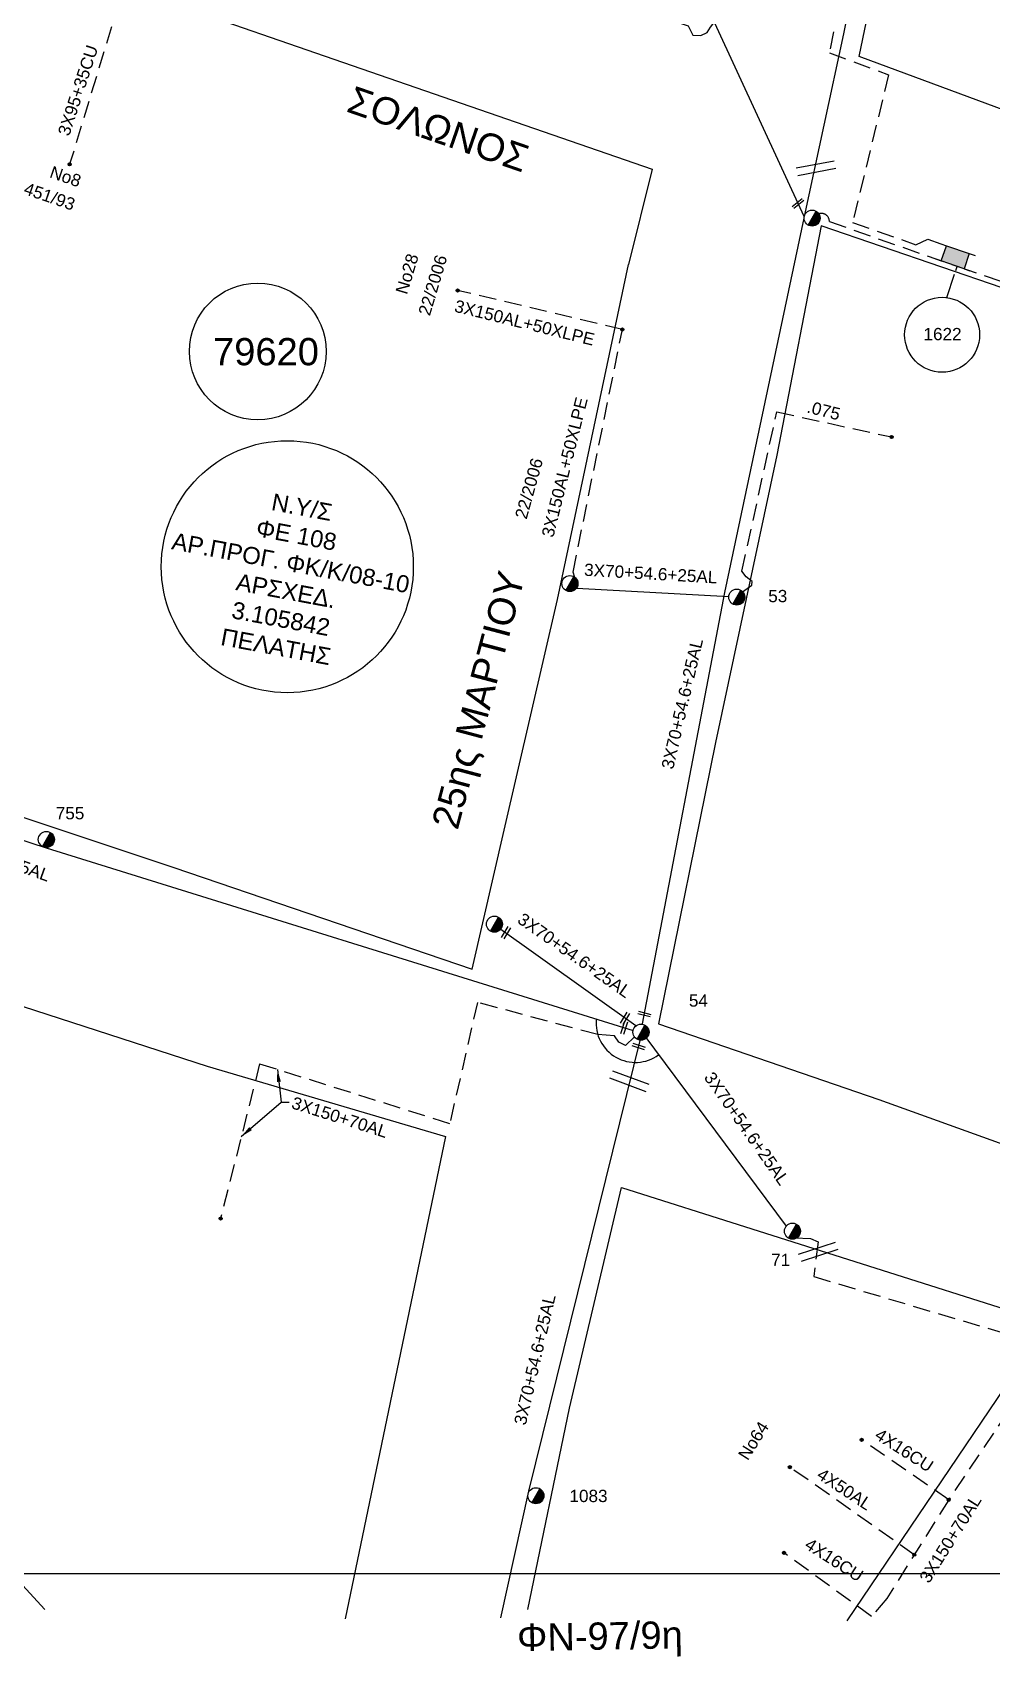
# Model space of a CAD drawing. Header units: millimetres. Extents: x 924 to 3152, y 704 to 1760.
# Drawn here: x 1814 to 1954.8, y 709.6 to 948 of the extents above; entities that cross this region are included whole.
import ezdxf

# ---------------------------------------------------------------- set-up
doc = ezdxf.new("R2010")
doc.units = ezdxf.units.MM
doc.linetypes.add('DASHED', pattern=[19.05, 12.7, -6.35])
for name, color, linetype in [('Link Box 4 Διευθύνσεων', 7, 'Continuous'), ('Γέφυρες Εναέριου Δικτύου', 7, 'Continuous'), ('Επιγραφές - Σχήματα', 7, 'Continuous'), ('Καλώδια ΧΤ   3x150+50CU', 7, 'DASHED'), ('Καλώδια ΧΤ   3x150AL+50XLPE', 7, 'DASHED'), ('Καλώδια ΧΤ   3x95+35 CU', 7, 'DASHED'), ('Μηχανική τομή', 7, 'Continuous'), ('Στύλος ΦΜ', 7, 'Continuous'), ('Στύλος ΦΜ @ 1', 7, 'Continuous'), ('Συνδέσεις', 7, 'Continuous'), ('Συνεστραμμένα ΧΤ   3x70+54.6+25 AL', 7, 'SYN_LINE'), ('Τομή', 7, 'Continuous'), ('Υπόβαθρο ΔΕΗ', 7, 'Continuous'), ('Υπόγεια καλώδια Δικτύου ΧΤ και Παρ. ΧΤ - 3X150+70 AL', 7, 'DASHED'), ('Υπόγεια καλώδια Παροχών ΧΤ   .075', 7, 'DASHED'), ('Υπόγεια καλώδια Παροχών ΧΤ   4x16CU', 7, 'DASHED'), ('Υπόγεια καλώδια Παροχών ΧΤ   4x50AL', 7, 'DASHED')]:
    doc.layers.add(name, color=color, linetype=linetype)
doc.styles.get("Standard").update_dxf_attribs({"font": 'ARIAL.TTF'})
doc.linetypes.add('SYN_LINE', pattern='A,0.5,-0.0001,["/\\/\\/\\/",Standard,S=0.1,R=0,X=0,Y=-0.05],-0.25', length=0.7501)
doc.dimstyles.new('ISO-25', dxfattribs={"dimtxt": 2.5, "dimasz": 2.5, "dimexe": 1.25, "dimexo": 0.625, "dimtad": 1, "dimtxsty": 'Standard', "dimcen": 2.5, "dimadec": 0, "dimazin": 0, "dimtfac": 1, "dimtmove": 0, "dimatfit": 3, "dimfxl": 1, "dimarcsym": 0})

# ---------------------------------------------------------------- blocks, each defined once
blk = doc.blocks.new('ΥΠΑΡΧΩΝ ΤΣΙΜΕΝΤΕΝΙΟΣ ΣΤΥΛΟΣ')
at = {"layer": 'Στύλος ΦΜ'}
blk.add_hatch(color=256, dxfattribs=at).paths.add_polyline_path([(-1.29, -2.28, 0.574793), (2.62, 0, 0.268822), (1.3, 2.27)])
blk.add_line((-1.29, -2.28), (1.3, 2.27), dxfattribs=at)
blk.add_circle((0, 0), 2.62, dxfattribs=at)
at = {"layer": 'Στύλος ΦΜ', "flags": 4}
for tag, p in [('ΑΡΙΘΜΟΣ', (-4.68, 8.05)), ('ΤΥΠΟΣ', (-4.91, 3.03))]:
    blk.add_attdef(tag, p, '', height=4, dxfattribs=at)
blk = doc.blocks.new('ΜΗΧΑΝΙΚΗ ΤΟΜΗ')
at = {"layer": 'Μηχανική τομή', "ltscale": 40}
for p, q in [((-1.89, 0.78), (1.89, 0.78)), ((1.89, 0), (-1.89, 0))]:
    blk.add_line(p, q, dxfattribs=at)
blk = doc.blocks.new('ΤΟΜΗ')
at = {"layer": 'Τομή', "ltscale": 40}
for p, q in [((-5.68, 0), (5.68, 0)), ((5.68, -2.33), (-5.68, -2.33))]:
    blk.add_line(p, q, dxfattribs=at)
blk = doc.blocks.new('_ΣΥΝΔΕΣΗ')
at = {"layer": 'Συνδέσεις', "linetype": 'SYN_LINE', "ltscale": 40}
blk.add_hatch(color=256, dxfattribs=at).paths.add_polyline_path([(0.5, -0.01, 1), (-0.5, -0.01, 1)])
at = {"layer": 'Συνδέσεις'}
blk.add_circle((0, -0.01), 0.5, dxfattribs=at)
blk = doc.blocks.new('LINK BOX 4 ΑΝΑΧΩΡΗΣΕΩΝ')
at = {"layer": 'Link Box 4 Διευθύνσεων', "ltscale": 40}
blk.add_hatch(color=256, dxfattribs=at).paths.add_polyline_path([(-3.54, 0), (-3.54, -4.67), (3.54, -4.67), (3.54, 0)])
for p, q in [((-3.54, 0), (-5.33, 0)), ((5.33, 0), (3.54, 0)), ((-3.54, -4.67), (-5.33, -4.67)), ((5.33, -4.67), (3.54, -4.67))]:
    blk.add_line(p, q, dxfattribs=at)
blk.add_lwpolyline([(-3.54, -4.67), (-3.54, 0), (3.54, 0), (3.54, -4.67)], close=True, dxfattribs=at)

msp = doc.modelspace()

# ---------------------------------------------------------------- linework, layer by layer
at = {"layer": 'Γέφυρες Εναέριου Δικτύου', "ltscale": 20}
msp.add_arc((1902.5, 802.63), 5.786, 174.58094, 305.96774, dxfattribs=at)
at = {"layer": 'Επιγραφές - Σχήματα'}
msp.add_lwpolyline([(945.928, 1724.828), (2912.268, 1724.828), (2912.268, 721.757), (945.928, 721.757)], close=True, dxfattribs=at)
for centre, radius in [((1847.054, 901.216), 10.034), ((1947.506, 903.652), 5.5)]:
    msp.add_circle(centre, radius, dxfattribs=at)
at = {"layer": 'Καλώδια ΧΤ   3x150+50CU', "color": 1, "ltscale": 0.2}
msp.add_lwpolyline([(1929, 921.188, -0.6466309), (1930.953, 920.292), (1950.08, 913.558), (1970.947, 906.566), (1975.396, 905.039), (2008.017, 893.843), (2024.352, 888.236), (2031.174, 885.941)], format="xyb", dxfattribs=at)
at = {"layer": 'Καλώδια ΧΤ   3x150AL+50XLPE', "color": 1, "linetype": 'DASHED', "ltscale": 0.2}
msp.add_lwpolyline([(1966.914, 1105.901), (1964.124, 1104.869), (1960.715, 1094.397), (1962.493, 1092.428), (1959.364, 1082.941), (1963.193, 1081.685), (1958.683, 1068.199, 1.1071535), (1958.418, 1061.241), (1943.965, 991.098, 0.5856231), (1939.878, 989.223), (1930.954, 945.027), (1939.648, 941.832), (1934.369, 920.149), (1943.651, 916.881), (1945.417, 917.667), (1947.296, 917.015)], format="xyb", dxfattribs=at)
at = {"layer": 'Καλώδια ΧΤ   3x150AL+50XLPE', "color": 6, "ltscale": 0.2}
msp.add_lwpolyline([(1655.819, 1075.461), (1661.048, 1077.899), (1674.248, 1055.691), (1676.684, 1056.474), (1697.306, 1023.577), (1715.791, 1033.452), (1729.272, 1018.194, 0.4027892), (1730.39, 1007.641), (1762.447, 997.152), (1792.333, 988.258, 0.6966977), (1799.061, 984.823), (1823.704, 976.78), (1847.71, 969.256), (1882.468, 958.056), (1910.224, 949.025), (1910.928, 947.618), (1912.086, 947.595), (1913.017, 948.004), (1913.494, 948.798), (1914.007, 949.465)], format="xyb", dxfattribs=at)
for points in [[(1900.578, 904.435), (1876.391, 910.159)], [(1893.577, 868.002), (1893.332, 868.798), (1900.578, 904.435)]]:
    msp.add_lwpolyline(points, dxfattribs=at)
at = {"layer": 'Καλώδια ΧΤ   3x95+35 CU', "color": 173, "ltscale": 0.2}
msp.add_lwpolyline([(1828.729, 955.986), (1827.813, 956.137), (1819.452, 928.678)], dxfattribs=at)
at = {"layer": 'Συνδέσεις'}
msp.add_circle((1851.397, 869.61), 18.496, dxfattribs=at)
at = {"layer": 'Συνεστραμμένα ΧΤ   3x70+54.6+25 AL', "color": 2, "ltscale": 20}
msp.add_lwpolyline([(1941.351, 989.445), (1933.008, 947.848), (1927.265, 921.025)], dxfattribs=at)
at = {"layer": 'Συνεστραμμένα ΧΤ   3x70+54.6+25 AL', "color": 6, "ltscale": 20}
for points in [[(1927.265, 921.025), (1914.144, 949.374)], [(1903.511, 802.498), (1915.599, 865.837), (1927.239, 920.778)], [(1916.183, 865.201), (1893.883, 866.409)], [(1902.559, 802.197), (1881.914, 816.942)]]:
    msp.add_lwpolyline(points, dxfattribs=at)
at = {"layer": 'Συνεστραμμένα ΧΤ   3x70+54.6+25 AL', "color": 27, "ltscale": 20}
msp.add_lwpolyline([(1724.194, 858.629), (1754.273, 848.463), (1816.019, 828.339), (1902.148, 801.505)], dxfattribs=at)
at = {"layer": 'Συνεστραμμένα ΧΤ   3x70+54.6+25 AL', "color": 30, "ltscale": 20}
for points in [[(1903.257, 800.447), (1886.82, 733.906), (1882.692, 715.333)], [(1903.847, 800.698), (1924.63, 772.829)]]:
    msp.add_lwpolyline(points, dxfattribs=at)
at = {"layer": 'Υπόβαθρο ΔΕΗ', "ltscale": 0.2}
for points in [[(1959.667, 1062.348), (1990.336, 1052.316), (2054.502, 1031.37), (2128.606, 1007.035), (2130.971, 997.58), (2122.154, 986.422), (2081.11, 930.558), (2057.916, 899.552), (2014.428, 915.214), (1935.306, 944.506), (1949.713, 1013.844), (1959.667, 1062.348)], [(1750.501, 913.985), (1788.805, 968.147), (1904.93, 927.988), (1901.456, 913.985)]]:
    msp.add_lwpolyline(points, dxfattribs=at)
at = {"layer": 'Υπόβαθρο ΔΕΗ'}
for points in [[(1929.739, 919.653), (1923.226, 885.981), (1914.244, 843.822), (1905.895, 802.53), (1938.212, 791.412), (1974.779, 778.244), (1990.761, 800.594), (2016.459, 837.482), (2042.294, 873.237), (2040.31, 881.701), (1991.753, 898.413), (1929.739, 919.653)], [(1750.501, 913.985), (1720.601, 871.264), (1726.334, 860.557), (1755.456, 851.066), (1783.703, 842.429), (1834.757, 825.436), (1878.536, 810.554), (1883.207, 830.926), (1891.076, 864.78), (1901.456, 913.985)], [(1949.518, 913.103), (1949.712, 913.681)], [(1948.18, 909.111), (1949.336, 912.561)], [(1815.787, 716.529), (1795.073, 739.094), (1781.295, 758.846), (1772.188, 771.959), (1763.505, 787.715), (1747.127, 825.888), (1781.821, 815.051), (1839.659, 796.286), (1874.632, 785.943), (1859.873, 715.171)], [(1886.7, 716.536), (1892.813, 746.112), (1900.453, 778.466), (1957.827, 760.276), (1959.077, 752.639), (1933.516, 714.869)]]:
    msp.add_lwpolyline(points, dxfattribs=at)
at = {"layer": 'Υπόγεια καλώδια Δικτύου ΧΤ και Παρ. ΧΤ - 3X150+70 AL', "color": 27, "ltscale": 0.2}
msp.add_lwpolyline([(1902.357, 800.584), (1901.043, 799.336), (1900.069, 799.804), (1899.406, 800.739), (1896.951, 800.934), (1879.297, 805.647), (1875.236, 787.837), (1847.34, 796.61), (1841.609, 773.93)], dxfattribs=at)
at = {"layer": 'Υπόγεια καλώδια Δικτύου ΧΤ και Παρ. ΧΤ - 3X150+70 AL', "color": 30, "ltscale": 0.2}
for points in [[(1925.885, 771.079), (1928.193, 771.013), (1929.314, 770.486), (1928.654, 765.403), (1963.535, 755.063)], [(1963.535, 755.063), (1948.472, 732.641), (1939.378, 718.146), (1937.139, 715.513)]]:
    msp.add_lwpolyline(points, dxfattribs=at)
at = {"layer": 'Υπόγεια καλώδια Παροχών ΧΤ   .075', "color": 6, "ltscale": 0.2}
msp.add_lwpolyline([(1918.214, 865.922), (1919.559, 866.9), (1919.607, 867.426), (1918.745, 868.144), (1918.122, 868.934), (1923.239, 892.328), (1940.089, 888.653)], dxfattribs=at)
at = {"layer": 'Υπόγεια καλώδια Παροχών ΧΤ   4x16CU', "color": 30, "ltscale": 0.2}
for points in [[(1948.472, 732.641), (1935.69, 741.448)], [(1937.139, 715.513), (1924.297, 724.86)]]:
    msp.add_lwpolyline(points, dxfattribs=at)
at = {"layer": 'Υπόγεια καλώδια Παροχών ΧΤ   4x50AL', "color": 30, "ltscale": 0.2}
msp.add_lwpolyline([(1943.413, 724.578), (1925.153, 737.433)], dxfattribs=at)

# ---------------------------------------------------------------- block references
at = {"layer": 'Link Box 4 Διευθύνσεων', "xscale": 0.4999999999999995, "yscale": 0.4999999999999995, "zscale": 0.4999999999999995, "rotation": 160.8770646457133}
msp.add_blockref('LINK BOX 4 ΑΝΑΧΩΡΗΣΕΩΝ', (1949.049, 913.937), dxfattribs=at)
at = {"layer": 'Μηχανική τομή'}
for p, xscale, yscale, zscale, rotation in [((1926.485, 922.764), 0.4999999999999987, 0.4999999999999987, 0.4999999999999987, 38.3911721874998), ((1883.669, 815.787), 0.4999999999999896, 0.4999999999999896, 0.4999999999999896, 59.13445974304489), ((1901.14, 803.21), 0.4999999999999896, 0.4999999999999896, 0.4999999999999896, 59.13445974304489), ((1903.749, 803.746), 0.4999999999999995, 0.4999999999999995, 0.4999999999999995, 345.5635618462015), ((1901.023, 801.855), 0.5000000000000144, 0.5000000000000144, 0.5000000000000144, 72.08899036940363), ((1902.898, 798.992), 0.500000000000006, 0.500000000000006, 0.500000000000006, 342.6009316257569)]:
    msp.add_blockref('ΜΗΧΑΝΙΚΗ ΤΟΜΗ', p, dxfattribs=dict(at, xscale=xscale, yscale=yscale, zscale=zscale, rotation=rotation))
at = {"layer": 'Στύλος ΦΜ @ 1', "ltscale": 40, "xscale": 0.4499999999998181, "yscale": 0.4499999999998181, "zscale": 0.4499999999998181}
for p in [(1928.417, 920.778), (1892.879, 867.136), (1881.8, 817.139)]:
    msp.add_blockref('ΥΠΑΡΧΩΝ ΤΣΙΜΕΝΤΕΝΙΟΣ ΣΤΥΛΟΣ', p, dxfattribs=at)
at = {"layer": 'Στύλος ΦΜ @ 1', "ltscale": 40}
ref = msp.add_blockref('ΥΠΑΡΧΩΝ ΤΣΙΜΕΝΤΕΝΙΟΣ ΣΤΥΛΟΣ', (1917.36, 865.15), dxfattribs=dict(at, xscale=0.4499999999998181, yscale=0.4499999999998181, zscale=0.4499999999998181))
ref.add_attrib('ΤΥΠΟΣ', '53', (1921.984, 864.404), dxfattribs={"layer": 'Στύλος ΦΜ', "height": 1.8, "flags": 4})
ref = msp.add_blockref('ΥΠΑΡΧΩΝ ΤΣΙΜΕΝΤΕΝΙΟΣ ΣΤΥΛΟΣ', (1816.035, 829.564), dxfattribs=dict(at, xscale=0.4499999999998181, yscale=0.4499999999998181, zscale=0.4499999999998181))
ref.add_attrib('ΤΥΠΟΣ', '755', (1817.412, 832.525), dxfattribs={"layer": 'Στύλος ΦΜ', "height": 1.8, "flags": 4})
ref = msp.add_blockref('ΥΠΑΡΧΩΝ ΤΣΙΜΕΝΤΕΝΙΟΣ ΣΤΥΛΟΣ', (1903.305, 801.284), dxfattribs=dict(at, xscale=0.4499999999998181, yscale=0.4499999999998181, zscale=0.4499999999998181))
ref.add_attrib('ΤΥΠΟΣ', '54', (1910.34, 805.028), dxfattribs={"layer": 'Στύλος ΦΜ', "height": 1.8, "flags": 4})
ref = msp.add_blockref('ΥΠΑΡΧΩΝ ΤΣΙΜΕΝΤΕΝΙΟΣ ΣΤΥΛΟΣ', (1925.53, 772.07), dxfattribs=dict(at, xscale=0.4499999999998181, yscale=0.4499999999998181, zscale=0.4499999999998181))
ref.add_attrib('ΤΥΠΟΣ', '71', (1922.409, 766.95), dxfattribs={"layer": 'Στύλος ΦΜ', "height": 1.8, "flags": 4})
ref = msp.add_blockref('ΥΠΑΡΧΩΝ ΤΣΙΜΕΝΤΕΝΙΟΣ ΣΤΥΛΟΣ', (1887.885, 733.239), dxfattribs=dict(at, xscale=0.4499999999998181, yscale=0.4499999999998181, zscale=0.4499999999998181))
ref.add_attrib('ΤΥΠΟΣ', '1083', (1892.809, 732.304), dxfattribs={"layer": 'Στύλος ΦΜ', "height": 1.8, "flags": 4})
at = {"layer": 'Συνδέσεις', "xscale": 0.4499999999998181, "yscale": 0.4499999999998181, "zscale": 0.4499999999998181}
for p in [(1819.453, 928.683), (1876.391, 910.159), (1900.578, 904.435), (1940.091, 888.658), (1841.609, 773.93), (1935.69, 741.448), (1925.153, 737.433), (1948.472, 732.641), (1924.297, 724.86), (1943.413, 724.578)]:
    msp.add_blockref('_ΣΥΝΔΕΣΗ', p, dxfattribs=at)
at = {"layer": 'Τομή'}
for p, xscale, yscale, zscale, rotation in [((1929.109, 927.53), 0.4999999999999994, 0.4999999999999994, 0.4999999999999994, 190.8466994491146), ((1901.785, 794.622), 0.4999999999999969, 0.4999999999999969, 0.4999999999999969, 339.7015223185056), ((1929.139, 769.597), 0.4999999999999596, 0.4999999999999596, 0.4999999999999596, 18.05573991784169)]:
    msp.add_blockref('ΤΟΜΗ', p, dxfattribs=dict(at, xscale=xscale, yscale=yscale, zscale=zscale, rotation=rotation))

# ---------------------------------------------------------------- texts
at = {"layer": 'Επιγραφές - Σχήματα', "linetype": 'Continuous', "char_height": 4, "width": 47.13111, "attachment_point": 1}
for s, insert, rotation in [('ΣΟΛΩΝΟΣ', (1861.207, 940.252), 340.8856), ('25ης ΜΑΡΤΙΟΥ', (1872.527, 831.85), 75.13026), ('ΦΝ-97/9η', (1885.074, 714.417), 1.02002)]:
    msp.add_mtext(s, dxfattribs=dict(at, insert=insert, rotation=rotation))
at = {"layer": 'Επιγραφές - Σχήματα', "char_height": 1.8, "attachment_point": 1, "rotation": 341}
for s, insert in [('No8', (1816.964, 928.491)), ('451/93', (1813.168, 926.069))]:
    msp.add_mtext_dynamic_manual_height_columns(s, width=10.09091, gutter_width=12.5, heights=[0], dxfattribs=dict(at, insert=insert))
at = {"layer": 'Επιγραφές - Σχήματα', "color": 7, "char_height": 1.8, "width": 27.84843, "attachment_point": 5}
for s, insert, rotation in [('No28', (1868.98, 912.593), 73.2165), ('22/2006', (1872.757, 910.934), 73.45015), ('22/2006', (1886.874, 881.096), 74.46942), ('No64', (1919.824, 741.314), 57.75989)]:
    msp.add_mtext(s, dxfattribs=dict(at, insert=insert, rotation=rotation))
at = {"layer": 'Επιγραφές - Σχήματα', "attachment_point": 1}
for s, insert, char_height in [('1622', (1944.769, 904.658), 1.8), ('79620', (1840.502, 903.175), 4)]:
    msp.add_mtext_dynamic_manual_height_columns(s, width=10.09091, gutter_width=12.5, heights=[0], dxfattribs=dict(at, insert=insert, char_height=char_height))
at = {"layer": 'Επιγραφές - Σχήματα', "insert": (1776.052, 894.087), "char_height": 2.5, "width": 157.74235, "attachment_point": 1, "rotation": 349.43}
msp.add_mtext('\\pi74.597,t82.097;Ν.Υ/Σ\\P\\pi73.064,t80.564,163.06;ΦΕ 108\\P\\pi61.265,t68.765;ΑΡ.ΠΡΟΓ. ΦΚ/Κ/08-10\\P\\pi71.633,t79.133;ΑΡΣΧΕΔ.\\P\\pi71.753,t79.253;3.105842\\P\\pi70.915,t78.415;ΠΕΛΑΤΗΣ', dxfattribs=at)
at = {"layer": 'Καλώδια ΧΤ   3x150AL+50XLPE', "color": 7, "char_height": 1.8, "width": 27.84843, "attachment_point": 5}
for insert, rotation in [((1886.223, 905.415), 346.1696), ((1892.114, 884.219), 76.03872)]:
    msp.add_mtext('3X150AL+50XLPE', dxfattribs=dict(at, insert=insert, rotation=rotation))
at = {"layer": 'Καλώδια ΧΤ   3x95+35 CU', "color": 7, "insert": (1817.67, 933.276), "char_height": 1.8, "width": 168.37176, "attachment_point": 1, "rotation": 71.84532}
msp.add_mtext('3X95+35CU', dxfattribs=at)
at = {"layer": 'Συνεστραμμένα ΧΤ   3x70+54.6+25 AL', "color": 7, "char_height": 1.8, "width": 168.37176, "attachment_point": 1}
for insert, rotation in [((1895.024, 870.084), 356.64819), ((1906.27, 840.166), 76.96577), ((1798.346, 831.606), 340.41654), ((1886.055, 818.923), 324.957), ((1913.943, 795.664), 305.11113), ((1884.637, 743.897), 76.96577)]:
    msp.add_mtext('3X70+54.6+25AL', dxfattribs=dict(at, insert=insert, rotation=rotation))
at = {"layer": 'Υπόγεια καλώδια Δικτύου ΧΤ και Παρ. ΧΤ - 3X150+70 AL', "color": 7, "char_height": 1.8, "width": 168.37176, "attachment_point": 1}
for insert, rotation in [((1852.418, 791.865), 342.38216), ((1944.06, 721.219), 57.77205)]:
    msp.add_mtext('3X150+70AL', dxfattribs=dict(at, insert=insert, rotation=rotation))
at = {"layer": 'Υπόγεια καλώδια Παροχών ΧΤ   .075', "color": 7, "insert": (1927.97, 894.016), "char_height": 1.8, "width": 168.37176, "attachment_point": 1, "rotation": 346.01269}
msp.add_mtext('.075', dxfattribs=at)
at = {"layer": 'Υπόγεια καλώδια Παροχών ΧΤ   4x16CU', "color": 7, "char_height": 1.8, "width": 168.37176, "attachment_point": 1, "rotation": 327.3384}
for insert in [(1938.435, 743.242), (1928.148, 727.148)]:
    msp.add_mtext('4X16CU', dxfattribs=dict(at, insert=insert))
at = {"layer": 'Υπόγεια καλώδια Παροχών ΧΤ   4x50AL', "color": 7, "insert": (1929.954, 737.413), "char_height": 1.8, "width": 168.37176, "attachment_point": 1, "rotation": 326.70097}
msp.add_mtext('4X50AL', dxfattribs=at)

# ---------------------------------------------------------------- leaders
at = {"layer": 'Επιγραφές - Σχήματα', "ltscale": 20}
for points in [[(1849.942, 795.792), (1850.519, 791.03), (1851.649, 791.013)], [(1844.646, 785.95), (1850.519, 791.03), (1851.649, 791.013)]]:
    msp.add_leader(points, dimstyle='ISO-25', override={"dimasz": 1.8, "dimgap": 0.625, "dimtad": 0}, dxfattribs=at)

doc.saveas('drawing.dxf')
